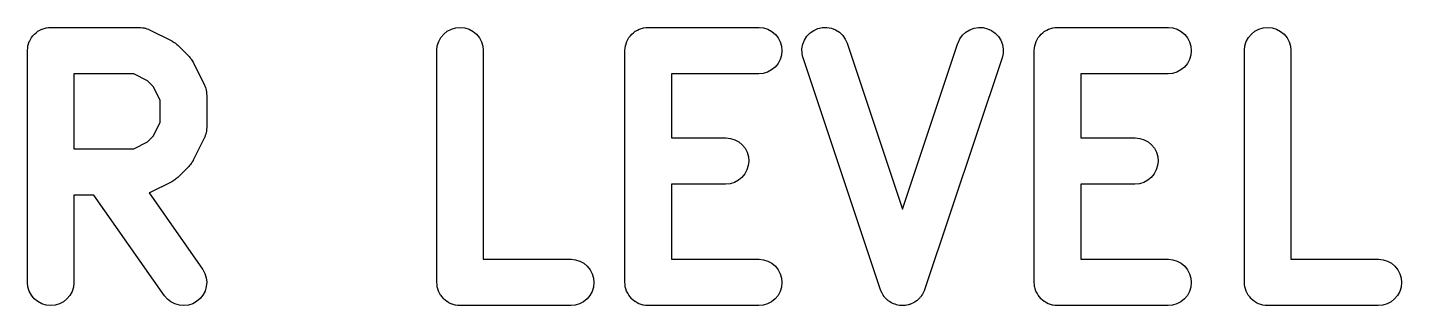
# Model space of a CAD drawing. Extents: x 0.26 to 6.88, y 0.69 to 3.68.
# Drawn here: x 0.4046 to 0.7539, y 1.9974 to 2.0682 of the extents above; entities that cross this region are included whole.
import ezdxf

# ---------------------------------------------------------------- set-up
doc = ezdxf.new("R2010")
doc.units = 0
doc.header["$MEASUREMENT"] = 0
doc.layers.add('BLACK', color=7, linetype='CONTINUOUS')

msp = doc.modelspace()

# ---------------------------------------------------------------- linework, layer by layer
at = {"layer": 'BLACK', "linetype": 'CONTINUOUS'}
for p, q in [((0.407749, 2.06754), (0.408239, 2.0678)), ((0.408239, 2.0678), (0.408259, 2.06781)), ((0.408259, 2.06781), (0.408277, 2.06782)), ((0.408277, 2.06782), (0.408811, 2.06797)), ((0.408811, 2.06797), (0.409342, 2.06813)), ((0.409342, 2.06813), (0.409363, 2.06813)), ((0.409363, 2.06813), (0.409383, 2.06814)), ((0.409383, 2.06814), (0.409936, 2.06819)), ((0.409936, 2.06819), (0.410489, 2.06825)), ((0.410489, 2.06825), (0.432986, 2.06825)), ((0.432986, 2.06825), (0.433069, 2.06824)), ((0.433069, 2.06824), (0.433241, 2.06823)), ((0.433241, 2.06823), (0.433415, 2.06823)), ((0.433415, 2.06823), (0.433813, 2.06816)), ((0.433813, 2.06816), (0.434214, 2.06812)), ((0.434214, 2.06812), (0.43438, 2.06806)), ((0.43438, 2.06806), (0.434551, 2.06803)), ((0.434551, 2.06803), (0.434928, 2.06789)), ((0.434928, 2.06789), (0.435313, 2.06777)), ((0.435313, 2.06777), (0.435465, 2.06768)), ((0.435465, 2.06768), (0.435628, 2.06762)), ((0.511305, 2.06728), (0.512327, 2.06782)), ((0.512327, 2.06782), (0.513432, 2.06814)), ((0.513432, 2.06814), (0.51458, 2.06825)), ((0.51458, 2.06825), (0.515726, 2.06812)), ((0.515726, 2.06812), (0.516827, 2.06778)), ((0.516827, 2.06778), (0.517841, 2.06724)), ((0.559605, 2.06754), (0.560095, 2.0678)), ((0.560095, 2.0678), (0.560115, 2.06781)), ((0.560115, 2.06781), (0.560133, 2.06782)), ((0.560133, 2.06782), (0.560667, 2.06797)), ((0.560667, 2.06797), (0.561198, 2.06813)), ((0.561198, 2.06813), (0.561219, 2.06813)), ((0.561219, 2.06813), (0.561239, 2.06814)), ((0.561239, 2.06814), (0.561792, 2.06819)), ((0.561792, 2.06819), (0.562345, 2.06825)), ((0.562345, 2.06825), (0.590467, 2.06825)), ((0.590467, 2.06825), (0.590549, 2.06824)), ((0.590549, 2.06824), (0.591695, 2.06812)), ((0.591695, 2.06812), (0.592793, 2.06777)), ((0.592793, 2.06777), (0.593803, 2.06721)), ((0.604455, 2.06749), (0.605511, 2.06796)), ((0.605511, 2.06796), (0.606637, 2.0682)), ((0.606637, 2.0682), (0.607789, 2.06823)), ((0.607789, 2.06823), (0.608924, 2.06803)), ((0.608924, 2.06803), (0.609999, 2.06761)), ((0.644124, 2.06765), (0.645205, 2.06805)), ((0.645205, 2.06805), (0.646343, 2.06823)), ((0.646343, 2.06823), (0.647494, 2.06819)), ((0.647494, 2.06819), (0.648616, 2.06793)), ((0.648616, 2.06793), (0.649666, 2.06745)), ((0.663654, 2.06754), (0.664144, 2.0678)), ((0.664144, 2.0678), (0.664164, 2.06781)), ((0.664164, 2.06781), (0.664183, 2.06782)), ((0.664183, 2.06782), (0.664717, 2.06797)), ((0.664717, 2.06797), (0.665248, 2.06813)), ((0.665248, 2.06813), (0.665268, 2.06813)), ((0.665268, 2.06813), (0.665288, 2.06814)), ((0.665288, 2.06814), (0.665841, 2.06819)), ((0.665841, 2.06819), (0.666395, 2.06825)), ((0.666395, 2.06825), (0.694516, 2.06825)), ((0.694516, 2.06825), (0.694599, 2.06824)), ((0.694599, 2.06824), (0.695744, 2.06812)), ((0.695744, 2.06812), (0.696843, 2.06777)), ((0.696843, 2.06777), (0.697853, 2.06721)), ((0.716592, 2.06728), (0.717613, 2.06782)), ((0.717613, 2.06782), (0.718719, 2.06814)), ((0.718719, 2.06814), (0.719867, 2.06825)), ((0.719867, 2.06825), (0.721013, 2.06812)), ((0.721013, 2.06812), (0.722114, 2.06778)), ((0.722114, 2.06778), (0.723128, 2.06724)), ((0.404881, 2.0641), (0.405045, 2.06463)), ((0.405045, 2.06463), (0.405055, 2.06465)), ((0.405055, 2.06465), (0.405061, 2.06467)), ((0.405061, 2.06467), (0.405329, 2.06515)), ((0.405329, 2.06515), (0.405593, 2.06564)), ((0.405593, 2.06564), (0.405607, 2.06566)), ((0.405607, 2.06566), (0.405617, 2.06568)), ((0.405617, 2.06568), (0.405974, 2.0661)), ((0.405974, 2.0661), (0.406328, 2.06653)), ((0.406328, 2.06653), (0.406344, 2.06654)), ((0.406344, 2.06654), (0.406357, 2.06656)), ((0.406357, 2.06656), (0.406791, 2.06691)), ((0.406791, 2.06691), (0.407221, 2.06726)), ((0.407221, 2.06726), (0.40724, 2.06727)), ((0.40724, 2.06727), (0.407256, 2.06728)), ((0.407256, 2.06728), (0.407749, 2.06754)), ((0.435628, 2.06762), (0.441252, 2.06481)), ((0.441252, 2.06481), (0.441325, 2.06477)), ((0.441325, 2.06477), (0.441604, 2.06459)), ((0.441604, 2.06459), (0.441896, 2.06443)), ((0.441896, 2.06443), (0.442086, 2.06428)), ((0.442086, 2.06428), (0.442292, 2.06415)), ((0.508762, 2.06357), (0.509111, 2.06467)), ((0.509111, 2.06467), (0.509666, 2.06568)), ((0.509666, 2.06568), (0.510407, 2.06656)), ((0.510407, 2.06656), (0.511305, 2.06728)), ((0.517841, 2.06724), (0.518729, 2.0665)), ((0.518729, 2.0665), (0.519458, 2.06561)), ((0.519458, 2.06561), (0.519999, 2.06459)), ((0.519999, 2.06459), (0.520332, 2.06349)), ((0.556737, 2.0641), (0.556901, 2.06463)), ((0.556901, 2.06463), (0.556911, 2.06465)), ((0.556911, 2.06465), (0.556917, 2.06467)), ((0.556917, 2.06467), (0.557185, 2.06515)), ((0.557185, 2.06515), (0.557449, 2.06564)), ((0.557449, 2.06564), (0.557463, 2.06566)), ((0.557463, 2.06566), (0.557473, 2.06568)), ((0.557473, 2.06568), (0.55783, 2.0661)), ((0.55783, 2.0661), (0.558184, 2.06653)), ((0.558184, 2.06653), (0.5582, 2.06654)), ((0.5582, 2.06654), (0.558213, 2.06656)), ((0.558213, 2.06656), (0.558647, 2.06691)), ((0.558647, 2.06691), (0.559077, 2.06726)), ((0.559077, 2.06726), (0.559096, 2.06727)), ((0.559096, 2.06727), (0.559112, 2.06728)), ((0.559112, 2.06728), (0.559605, 2.06754)), ((0.593803, 2.06721), (0.594686, 2.06647)), ((0.594686, 2.06647), (0.595408, 2.06557)), ((0.595408, 2.06557), (0.595942, 2.06455)), ((0.595942, 2.06455), (0.596268, 2.06345)), ((0.601662, 2.06396), (0.602086, 2.06504)), ((0.602086, 2.06504), (0.602709, 2.06601)), ((0.602709, 2.06601), (0.603509, 2.06683)), ((0.603509, 2.06683), (0.604455, 2.06749)), ((0.609999, 2.06761), (0.610973, 2.067)), ((0.610973, 2.067), (0.611808, 2.0662)), ((0.611808, 2.0662), (0.612473, 2.06526)), ((0.612473, 2.06526), (0.612942, 2.06421)), ((0.612942, 2.06421), (0.627025, 2.02196)), ((0.627025, 2.02196), (0.641107, 2.06421)), ((0.641107, 2.06421), (0.641134, 2.06429)), ((0.641134, 2.06429), (0.641618, 2.06533)), ((0.641618, 2.06533), (0.642296, 2.06626)), ((0.642296, 2.06626), (0.643142, 2.06705)), ((0.643142, 2.06705), (0.644124, 2.06765)), ((0.649666, 2.06745), (0.650602, 2.06678)), ((0.650602, 2.06678), (0.651391, 2.06594)), ((0.651391, 2.06594), (0.652001, 2.06496)), ((0.652001, 2.06496), (0.65241, 2.06388)), ((0.660787, 2.0641), (0.660951, 2.06463)), ((0.660951, 2.06463), (0.660961, 2.06465)), ((0.660961, 2.06465), (0.660967, 2.06467)), ((0.660967, 2.06467), (0.661234, 2.06515)), ((0.661234, 2.06515), (0.661499, 2.06564)), ((0.661499, 2.06564), (0.661512, 2.06566)), ((0.661512, 2.06566), (0.661522, 2.06568)), ((0.661522, 2.06568), (0.661879, 2.0661)), ((0.661879, 2.0661), (0.662234, 2.06653)), ((0.662234, 2.06653), (0.66225, 2.06654)), ((0.66225, 2.06654), (0.662263, 2.06656)), ((0.662263, 2.06656), (0.662696, 2.06691)), ((0.662696, 2.06691), (0.663127, 2.06726)), ((0.663127, 2.06726), (0.663145, 2.06727)), ((0.663145, 2.06727), (0.663161, 2.06728)), ((0.663161, 2.06728), (0.663654, 2.06754)), ((0.697853, 2.06721), (0.698736, 2.06647)), ((0.698736, 2.06647), (0.699458, 2.06557)), ((0.699458, 2.06557), (0.699992, 2.06455)), ((0.699992, 2.06455), (0.700317, 2.06345)), ((0.714049, 2.06357), (0.714398, 2.06467)), ((0.714398, 2.06467), (0.714953, 2.06568)), ((0.714953, 2.06568), (0.715694, 2.06656)), ((0.715694, 2.06656), (0.716592, 2.06728)), ((0.723128, 2.06724), (0.724016, 2.0665)), ((0.724016, 2.0665), (0.724744, 2.06561)), ((0.724744, 2.06561), (0.725286, 2.06459)), ((0.725286, 2.06459), (0.725619, 2.06349)), ((0.404584, 2.06242), (0.404646, 2.06297)), ((0.404584, 2.06238), (0.404584, 2.06242)), ((0.404584, 2.06234), (0.404584, 2.06238)), ((0.404584, 2.06238), (0.404584, 2.06238)), ((0.404584, 2.06238), (0.404584, 2.06238)), ((0.404584, 2.00328), (0.404584, 2.06234)), ((0.404646, 2.06297), (0.404704, 2.06353)), ((0.404704, 2.06353), (0.404711, 2.06355)), ((0.404711, 2.06355), (0.404713, 2.06357)), ((0.404713, 2.06357), (0.404881, 2.0641)), ((0.442292, 2.06415), (0.44253, 2.06391)), ((0.44253, 2.06391), (0.442787, 2.0637)), ((0.442787, 2.0637), (0.445599, 2.06089)), ((0.445599, 2.06089), (0.445657, 2.06083)), ((0.445657, 2.06083), (0.445864, 2.06057)), ((0.508633, 2.06234), (0.508634, 2.06242)), ((0.508633, 2.00328), (0.508633, 2.06234)), ((0.508634, 2.06242), (0.508762, 2.06357)), ((0.520332, 2.06349), (0.520444, 2.06234)), ((0.520444, 2.06234), (0.520444, 2.00919)), ((0.55644, 2.06242), (0.556502, 2.06297)), ((0.55644, 2.06238), (0.55644, 2.06242)), ((0.55644, 2.06234), (0.55644, 2.06238)), ((0.55644, 2.06238), (0.55644, 2.06238)), ((0.55644, 2.06238), (0.55644, 2.06238)), ((0.55644, 2.00328), (0.55644, 2.06234)), ((0.556502, 2.06297), (0.55656, 2.06353)), ((0.55656, 2.06353), (0.556567, 2.06355)), ((0.556567, 2.06355), (0.556569, 2.06357)), ((0.556569, 2.06357), (0.556737, 2.0641)), ((0.596252, 2.06115), (0.595911, 2.06005)), ((0.596372, 2.0623), (0.596252, 2.06115)), ((0.596268, 2.06345), (0.596372, 2.0623)), ((0.601455, 2.06283), (0.601662, 2.06396)), ((0.601471, 2.06168), (0.601455, 2.06283)), ((0.601712, 2.06055), (0.601471, 2.06168)), ((0.652568, 2.0616), (0.652312, 2.06047)), ((0.65241, 2.06388), (0.652601, 2.06275)), ((0.652601, 2.06275), (0.652568, 2.0616)), ((0.660489, 2.06234), (0.66049, 2.06238)), ((0.66049, 2.06238), (0.660489, 2.06238)), ((0.660489, 2.06238), (0.66049, 2.06238)), ((0.660489, 2.00328), (0.660489, 2.06234)), ((0.66049, 2.06242), (0.660552, 2.06297)), ((0.66049, 2.06238), (0.66049, 2.06242)), ((0.660552, 2.06297), (0.66061, 2.06353)), ((0.66061, 2.06353), (0.660616, 2.06355)), ((0.660616, 2.06355), (0.660618, 2.06357)), ((0.660618, 2.06357), (0.660787, 2.0641)), ((0.700301, 2.06115), (0.69996, 2.06005)), ((0.700422, 2.0623), (0.700301, 2.06115)), ((0.700317, 2.06345), (0.700422, 2.0623)), ((0.71392, 2.06234), (0.713921, 2.06242)), ((0.71392, 2.00328), (0.71392, 2.06234)), ((0.713921, 2.06242), (0.714049, 2.06357)), ((0.725619, 2.06349), (0.725731, 2.06234)), ((0.725731, 2.06234), (0.725731, 2.00919)), ((0.445864, 2.06057), (0.446091, 2.06033)), ((0.446091, 2.06033), (0.446222, 2.06012)), ((0.446222, 2.06012), (0.446376, 2.05993)), ((0.446376, 2.05993), (0.446528, 2.05964)), ((0.446528, 2.05964), (0.446705, 2.05936)), ((0.446705, 2.05936), (0.449517, 2.05373)), ((0.593735, 2.05742), (0.592717, 2.05688)), ((0.594628, 2.05815), (0.593735, 2.05742)), ((0.595363, 2.05904), (0.594628, 2.05815)), ((0.595911, 2.06005), (0.595363, 2.05904)), ((0.601737, 2.06047), (0.601712, 2.06055)), ((0.621422, 2.00142), (0.601737, 2.06047)), ((0.652312, 2.06047), (0.632627, 2.00142)), ((0.697784, 2.05742), (0.696767, 2.05688)), ((0.698678, 2.05815), (0.697784, 2.05742)), ((0.699412, 2.05904), (0.698678, 2.05815)), ((0.69996, 2.06005), (0.699412, 2.05904)), ((0.416395, 2.05643), (0.416395, 2.03731)), ((0.431592, 2.05643), (0.416395, 2.05643)), ((0.435113, 2.05467), (0.431592, 2.05643)), ((0.436569, 2.05322), (0.435113, 2.05467)), ((0.449517, 2.05373), (0.449553, 2.05366)), ((0.590467, 2.05643), (0.568251, 2.05643)), ((0.568251, 2.05643), (0.568251, 2.04012)), ((0.591614, 2.05655), (0.590467, 2.05643)), ((0.592717, 2.05688), (0.591614, 2.05655)), ((0.694516, 2.05643), (0.6723, 2.05643)), ((0.6723, 2.05643), (0.6723, 2.04012)), ((0.695663, 2.05655), (0.694516, 2.05643)), ((0.696767, 2.05688), (0.695663, 2.05655)), ((0.43833, 2.0497), (0.436569, 2.05322)), ((0.449553, 2.05366), (0.449613, 2.0535)), ((0.449613, 2.0535), (0.449695, 2.05334)), ((0.449695, 2.05334), (0.449812, 2.05295)), ((0.449812, 2.05295), (0.449951, 2.05258)), ((0.449951, 2.05258), (0.449978, 2.0524)), ((0.449978, 2.0524), (0.450028, 2.05224)), ((0.450028, 2.05224), (0.450068, 2.05184)), ((0.450068, 2.05184), (0.45013, 2.05144)), ((0.45013, 2.05144), (0.450124, 2.05126)), ((0.450124, 2.05126), (0.450141, 2.05109)), ((0.450141, 2.05109), (0.450141, 2.04265)), ((0.43833, 2.04405), (0.43833, 2.0497)), ((0.436569, 2.04053), (0.43833, 2.04405)), ((0.435113, 2.03907), (0.436569, 2.04053)), ((0.449517, 2.04001), (0.446705, 2.03439)), ((0.449579, 2.04018), (0.449517, 2.04001)), ((0.449663, 2.04033), (0.449579, 2.04018)), ((0.449785, 2.04071), (0.449663, 2.04033)), ((0.449929, 2.04109), (0.449785, 2.04071)), ((0.449959, 2.04126), (0.449929, 2.04109)), ((0.450012, 2.04143), (0.449959, 2.04126)), ((0.450056, 2.04183), (0.450012, 2.04143)), ((0.450125, 2.04223), (0.450056, 2.04183)), ((0.45014, 2.04257), (0.450121, 2.0424)), ((0.450121, 2.0424), (0.450125, 2.04223)), ((0.450141, 2.04265), (0.45014, 2.04257)), ((0.568251, 2.04012), (0.58203, 2.04012)), ((0.58203, 2.04012), (0.582113, 2.04012)), ((0.582113, 2.04012), (0.583258, 2.03999)), ((0.583258, 2.03999), (0.584357, 2.03965)), ((0.6723, 2.04012), (0.68608, 2.04012)), ((0.68608, 2.04012), (0.686162, 2.04012)), ((0.686162, 2.04012), (0.687308, 2.03999)), ((0.687308, 2.03999), (0.688406, 2.03965)), ((0.416395, 2.03731), (0.431592, 2.03731)), ((0.431592, 2.03731), (0.435113, 2.03907)), ((0.584357, 2.03965), (0.585367, 2.03909)), ((0.585367, 2.03909), (0.58625, 2.03835)), ((0.58625, 2.03835), (0.586972, 2.03745)), ((0.586972, 2.03745), (0.587506, 2.03643)), ((0.587506, 2.03643), (0.587831, 2.03532)), ((0.688406, 2.03965), (0.689416, 2.03909)), ((0.689416, 2.03909), (0.690299, 2.03835)), ((0.690299, 2.03835), (0.691021, 2.03745)), ((0.691021, 2.03745), (0.691555, 2.03643)), ((0.691555, 2.03643), (0.691881, 2.03532)), ((0.445599, 2.03285), (0.442787, 2.03004)), ((0.445809, 2.03311), (0.445599, 2.03285)), ((0.44604, 2.03335), (0.445809, 2.03311)), ((0.446174, 2.03356), (0.44604, 2.03335)), ((0.44633, 2.03375), (0.446174, 2.03356)), ((0.446487, 2.03404), (0.44633, 2.03375)), ((0.446668, 2.03432), (0.446487, 2.03404)), ((0.446705, 2.03439), (0.446668, 2.03432)), ((0.587815, 2.03303), (0.587474, 2.03193)), ((0.587936, 2.03418), (0.587815, 2.03303)), ((0.587831, 2.03532), (0.587936, 2.03418)), ((0.691865, 2.03303), (0.691524, 2.03193)), ((0.691985, 2.03418), (0.691865, 2.03303)), ((0.691881, 2.03532), (0.691985, 2.03418)), ((0.441827, 2.02927), (0.441533, 2.02911)), ((0.442019, 2.02942), (0.441827, 2.02927)), ((0.442227, 2.02955), (0.442019, 2.02942)), ((0.442469, 2.02978), (0.442227, 2.02955)), ((0.442728, 2.02998), (0.442469, 2.02978)), ((0.442787, 2.03004), (0.442728, 2.02998)), ((0.585298, 2.0293), (0.584281, 2.02876)), ((0.586192, 2.03003), (0.585298, 2.0293)), ((0.586926, 2.03092), (0.586192, 2.03003)), ((0.587474, 2.03193), (0.586926, 2.03092)), ((0.689348, 2.0293), (0.68833, 2.02876)), ((0.690241, 2.03003), (0.689348, 2.0293)), ((0.690976, 2.03092), (0.690241, 2.03003)), ((0.691524, 2.03193), (0.690976, 2.03092)), ((0.435554, 2.02609), (0.435496, 2.02607)), ((0.435496, 2.02607), (0.449073, 2.00667)), ((0.435628, 2.02612), (0.435554, 2.02609)), ((0.441252, 2.02894), (0.435628, 2.02612)), ((0.441533, 2.02911), (0.441252, 2.02894)), ((0.58203, 2.02831), (0.568251, 2.02831)), ((0.568251, 2.02831), (0.568251, 2.00919)), ((0.583177, 2.02843), (0.58203, 2.02831)), ((0.584281, 2.02876), (0.583177, 2.02843)), ((0.68608, 2.02831), (0.6723, 2.02831)), ((0.6723, 2.02831), (0.6723, 2.00919)), ((0.687227, 2.02843), (0.68608, 2.02831)), ((0.68833, 2.02876), (0.687227, 2.02843)), ((0.421475, 2.0255), (0.416395, 2.0255)), ((0.416395, 2.0255), (0.416395, 2.00328)), ((0.439397, 1.9999), (0.421475, 2.0255)), ((0.520444, 2.00919), (0.54266, 2.00919)), ((0.54266, 2.00919), (0.542743, 2.00919)), ((0.542743, 2.00919), (0.543888, 2.00906)), ((0.543888, 2.00906), (0.544987, 2.00871)), ((0.544987, 2.00871), (0.545997, 2.00816)), ((0.568251, 2.00919), (0.590467, 2.00919)), ((0.590467, 2.00919), (0.590549, 2.00919)), ((0.590549, 2.00919), (0.591695, 2.00906)), ((0.591695, 2.00906), (0.592793, 2.00871)), ((0.592793, 2.00871), (0.593803, 2.00816)), ((0.6723, 2.00919), (0.694516, 2.00919)), ((0.694516, 2.00919), (0.694599, 2.00919)), ((0.694599, 2.00919), (0.695744, 2.00906)), ((0.695744, 2.00906), (0.696843, 2.00871)), ((0.696843, 2.00871), (0.697853, 2.00816)), ((0.725731, 2.00919), (0.747947, 2.00919)), ((0.747947, 2.00919), (0.74803, 2.00919)), ((0.74803, 2.00919), (0.749175, 2.00906)), ((0.749175, 2.00906), (0.750274, 2.00871)), ((0.750274, 2.00871), (0.751284, 2.00816)), ((0.449073, 2.00667), (0.44912, 2.0066)), ((0.44912, 2.0066), (0.449671, 2.00559)), ((0.449671, 2.00559), (0.450016, 2.00449)), ((0.545997, 2.00816), (0.54688, 2.00742)), ((0.54688, 2.00742), (0.547602, 2.00652)), ((0.547602, 2.00652), (0.548136, 2.0055)), ((0.548136, 2.0055), (0.548461, 2.00439)), ((0.593803, 2.00816), (0.594686, 2.00742)), ((0.594686, 2.00742), (0.595408, 2.00652)), ((0.595408, 2.00652), (0.595942, 2.0055)), ((0.595942, 2.0055), (0.596268, 2.00439)), ((0.697853, 2.00816), (0.698736, 2.00742)), ((0.698736, 2.00742), (0.699458, 2.00652)), ((0.699458, 2.00652), (0.699992, 2.0055)), ((0.699992, 2.0055), (0.700317, 2.00439)), ((0.751284, 2.00816), (0.752166, 2.00742)), ((0.752166, 2.00742), (0.752889, 2.00652)), ((0.752889, 2.00652), (0.753423, 2.0055)), ((0.753423, 2.0055), (0.753748, 2.00439)), ((0.404696, 2.00214), (0.404584, 2.00328)), ((0.405029, 2.00103), (0.404696, 2.00214)), ((0.416266, 2.00206), (0.415917, 2.00096)), ((0.416394, 2.0032), (0.416266, 2.00206)), ((0.416395, 2.00328), (0.416394, 2.0032)), ((0.45004, 2.0022), (0.449718, 2.00109)), ((0.450016, 2.00449), (0.45014, 2.00335)), ((0.45014, 2.00335), (0.45004, 2.0022)), ((0.508688, 2.00273), (0.508633, 2.00328)), ((0.508738, 2.00218), (0.508688, 2.00273)), ((0.508744, 2.00216), (0.508738, 2.00218)), ((0.508746, 2.00214), (0.508744, 2.00216)), ((0.508906, 2.00161), (0.508746, 2.00214)), ((0.509063, 2.00107), (0.508906, 2.00161)), ((0.548445, 2.0021), (0.548104, 2.001)), ((0.548566, 2.00324), (0.548445, 2.0021)), ((0.548461, 2.00439), (0.548566, 2.00324)), ((0.556494, 2.00273), (0.55644, 2.00328)), ((0.556544, 2.00218), (0.556494, 2.00273)), ((0.55655, 2.00216), (0.556544, 2.00218)), ((0.556552, 2.00214), (0.55655, 2.00216)), ((0.556713, 2.00161), (0.556552, 2.00214)), ((0.55687, 2.00107), (0.556713, 2.00161)), ((0.596252, 2.0021), (0.595911, 2.001)), ((0.596372, 2.00324), (0.596252, 2.0021)), ((0.596268, 2.00439), (0.596372, 2.00324)), ((0.621589, 2.00104), (0.621422, 2.00142)), ((0.632601, 2.00134), (0.632429, 2.00097)), ((0.632627, 2.00142), (0.632601, 2.00134)), ((0.660544, 2.00273), (0.660489, 2.00328)), ((0.660594, 2.00218), (0.660544, 2.00273)), ((0.6606, 2.00216), (0.660594, 2.00218)), ((0.660602, 2.00214), (0.6606, 2.00216)), ((0.660762, 2.00161), (0.660602, 2.00214)), ((0.660919, 2.00107), (0.660762, 2.00161)), ((0.700301, 2.0021), (0.69996, 2.001)), ((0.700422, 2.00324), (0.700301, 2.0021)), ((0.700317, 2.00439), (0.700422, 2.00324)), ((0.713974, 2.00273), (0.71392, 2.00328)), ((0.714025, 2.00218), (0.713974, 2.00273)), ((0.714031, 2.00216), (0.714025, 2.00218)), ((0.714033, 2.00214), (0.714031, 2.00216)), ((0.714193, 2.00161), (0.714033, 2.00214)), ((0.71435, 2.00107), (0.714193, 2.00161)), ((0.753732, 2.0021), (0.753391, 2.001)), ((0.753852, 2.00324), (0.753732, 2.0021)), ((0.753748, 2.00439), (0.753852, 2.00324)), ((0.40557, 2.00002), (0.405029, 2.00103)), ((0.406299, 1.99912), (0.40557, 2.00002)), ((0.407187, 1.99839), (0.406299, 1.99912)), ((0.408201, 1.99784), (0.407187, 1.99839)), ((0.409302, 1.9975), (0.408201, 1.99784)), ((0.413723, 1.99834), (0.412702, 1.99781)), ((0.414621, 1.99907), (0.413723, 1.99834)), ((0.415362, 1.99995), (0.414621, 1.99907)), ((0.415917, 2.00096), (0.415362, 1.99995)), ((0.440147, 1.99902), (0.439397, 1.9999)), ((0.441053, 1.99831), (0.440147, 1.99902)), ((0.44208, 1.99779), (0.441053, 1.99831)), ((0.44658, 1.99786), (0.445482, 1.99751)), ((0.447588, 1.99842), (0.44658, 1.99786)), ((0.448468, 1.99917), (0.447588, 1.99842)), ((0.449187, 2.00007), (0.448468, 1.99917)), ((0.449718, 2.00109), (0.449187, 2.00007)), ((0.509073, 2.00105), (0.509063, 2.00107)), ((0.509079, 2.00103), (0.509073, 2.00105)), ((0.50934, 2.00054), (0.509079, 2.00103)), ((0.509597, 2.00005), (0.50934, 2.00054)), ((0.50961, 2.00003), (0.509597, 2.00005)), ((0.50962, 2.00002), (0.50961, 2.00003)), ((0.509971, 1.99959), (0.50962, 2.00002)), ((0.510319, 1.99915), (0.509971, 1.99959)), ((0.510335, 1.99914), (0.510319, 1.99915)), ((0.510348, 1.99912), (0.510335, 1.99914)), ((0.510777, 1.99877), (0.510348, 1.99912)), ((0.511202, 1.99841), (0.510777, 1.99877)), ((0.51122, 1.9984), (0.511202, 1.99841)), ((0.511236, 1.99839), (0.51122, 1.9984)), ((0.511726, 1.99812), (0.511236, 1.99839)), ((0.512212, 1.99786), (0.511726, 1.99812)), ((0.512232, 1.99785), (0.512212, 1.99786)), ((0.51225, 1.99784), (0.512232, 1.99785)), ((0.51278, 1.99768), (0.51225, 1.99784)), ((0.544911, 1.99782), (0.543807, 1.99749)), ((0.545928, 1.99837), (0.544911, 1.99782)), ((0.546821, 1.99909), (0.545928, 1.99837)), ((0.547556, 1.99998), (0.546821, 1.99909)), ((0.548104, 2.001), (0.547556, 1.99998)), ((0.556879, 2.00105), (0.55687, 2.00107)), ((0.556885, 2.00103), (0.556879, 2.00105)), ((0.557146, 2.00054), (0.556885, 2.00103)), ((0.557404, 2.00005), (0.557146, 2.00054)), ((0.557417, 2.00003), (0.557404, 2.00005)), ((0.557426, 2.00002), (0.557417, 2.00003)), ((0.557777, 1.99959), (0.557426, 2.00002)), ((0.558126, 1.99915), (0.557777, 1.99959)), ((0.558142, 1.99914), (0.558126, 1.99915)), ((0.558155, 1.99912), (0.558142, 1.99914)), ((0.558583, 1.99877), (0.558155, 1.99912)), ((0.559009, 1.99841), (0.558583, 1.99877)), ((0.559027, 1.9984), (0.559009, 1.99841)), ((0.559043, 1.99839), (0.559027, 1.9984)), ((0.559533, 1.99812), (0.559043, 1.99839)), ((0.560019, 1.99786), (0.559533, 1.99812)), ((0.560039, 1.99785), (0.560019, 1.99786)), ((0.560057, 1.99784), (0.560039, 1.99785)), ((0.560587, 1.99768), (0.560057, 1.99784)), ((0.592717, 1.99782), (0.591614, 1.99749)), ((0.593735, 1.99837), (0.592717, 1.99782)), ((0.594628, 1.99909), (0.593735, 1.99837)), ((0.595363, 1.99998), (0.594628, 1.99909)), ((0.595911, 2.001), (0.595363, 1.99998)), ((0.621733, 2.00066), (0.621589, 2.00104)), ((0.621823, 2.00052), (0.621733, 2.00066)), ((0.621892, 2.00036), (0.621823, 2.00052)), ((0.622127, 2.00003), (0.621892, 2.00036)), ((0.622344, 1.99968), (0.622127, 2.00003)), ((0.622459, 1.99956), (0.622344, 1.99968)), ((0.622557, 1.99942), (0.622459, 1.99956)), ((0.622853, 1.99914), (0.622557, 1.99942)), ((0.623132, 1.99884), (0.622853, 1.99914)), ((0.623269, 1.99875), (0.623132, 1.99884)), ((0.623392, 1.99863), (0.623269, 1.99875)), ((0.623737, 1.99841), (0.623392, 1.99863)), ((0.624069, 1.99817), (0.623737, 1.99841)), ((0.624223, 1.9981), (0.624069, 1.99817)), ((0.624365, 1.99801), (0.624223, 1.9981)), ((0.624746, 1.99786), (0.624365, 1.99801)), ((0.625118, 1.9977), (0.624746, 1.99786)), ((0.629227, 1.99783), (0.628853, 1.99767)), ((0.62961, 1.99798), (0.629227, 1.99783)), ((0.629754, 1.99806), (0.62961, 1.99798)), ((0.629909, 1.99813), (0.629754, 1.99806)), ((0.630244, 1.99836), (0.629909, 1.99813)), ((0.630592, 1.99858), (0.630244, 1.99836)), ((0.630716, 1.99869), (0.630592, 1.99858)), ((0.630855, 1.99879), (0.630716, 1.99869)), ((0.631139, 1.99908), (0.630855, 1.99879)), ((0.631438, 1.99936), (0.631139, 1.99908)), ((0.631538, 1.9995), (0.631438, 1.99936)), ((0.631655, 1.99962), (0.631538, 1.9995)), ((0.631876, 1.99996), (0.631655, 1.99962)), ((0.632116, 2.00029), (0.631876, 1.99996)), ((0.632187, 2.00045), (0.632116, 2.00029)), ((0.632279, 2.00059), (0.632187, 2.00045)), ((0.632429, 2.00097), (0.632279, 2.00059)), ((0.660929, 2.00105), (0.660919, 2.00107)), ((0.660935, 2.00103), (0.660929, 2.00105)), ((0.661196, 2.00054), (0.660935, 2.00103)), ((0.661453, 2.00005), (0.661196, 2.00054)), ((0.661466, 2.00003), (0.661453, 2.00005)), ((0.661476, 2.00002), (0.661466, 2.00003)), ((0.661827, 1.99959), (0.661476, 2.00002)), ((0.662175, 1.99915), (0.661827, 1.99959)), ((0.662191, 1.99914), (0.662175, 1.99915)), ((0.662204, 1.99912), (0.662191, 1.99914)), ((0.662633, 1.99877), (0.662204, 1.99912)), ((0.663058, 1.99841), (0.662633, 1.99877)), ((0.663076, 1.9984), (0.663058, 1.99841)), ((0.663092, 1.99839), (0.663076, 1.9984)), ((0.663582, 1.99812), (0.663092, 1.99839)), ((0.664068, 1.99786), (0.663582, 1.99812)), ((0.664088, 1.99785), (0.664068, 1.99786)), ((0.664106, 1.99784), (0.664088, 1.99785)), ((0.664636, 1.99768), (0.664106, 1.99784)), ((0.696767, 1.99782), (0.695663, 1.99749)), ((0.697784, 1.99837), (0.696767, 1.99782)), ((0.698678, 1.99909), (0.697784, 1.99837)), ((0.699412, 1.99998), (0.698678, 1.99909)), ((0.69996, 2.001), (0.699412, 1.99998)), ((0.71436, 2.00105), (0.71435, 2.00107)), ((0.714366, 2.00103), (0.71436, 2.00105)), ((0.714626, 2.00054), (0.714366, 2.00103)), ((0.714884, 2.00005), (0.714626, 2.00054)), ((0.714897, 2.00003), (0.714884, 2.00005)), ((0.714907, 2.00002), (0.714897, 2.00003)), ((0.715258, 1.99959), (0.714907, 2.00002)), ((0.715606, 1.99915), (0.715258, 1.99959)), ((0.715622, 1.99914), (0.715606, 1.99915)), ((0.715635, 1.99912), (0.715622, 1.99914)), ((0.716064, 1.99877), (0.715635, 1.99912)), ((0.716489, 1.99841), (0.716064, 1.99877)), ((0.716507, 1.9984), (0.716489, 1.99841)), ((0.716523, 1.99839), (0.716507, 1.9984)), ((0.717013, 1.99812), (0.716523, 1.99839)), ((0.717499, 1.99786), (0.717013, 1.99812)), ((0.717519, 1.99785), (0.717499, 1.99786)), ((0.717537, 1.99784), (0.717519, 1.99785)), ((0.718067, 1.99768), (0.717537, 1.99784)), ((0.750198, 1.99782), (0.749094, 1.99749)), ((0.751215, 1.99837), (0.750198, 1.99782)), ((0.752108, 1.99909), (0.751215, 1.99837)), ((0.752843, 1.99998), (0.752108, 1.99909)), ((0.753391, 2.001), (0.752843, 1.99998)), ((0.410448, 1.99738), (0.409302, 1.9975)), ((0.411596, 1.99748), (0.410448, 1.99738)), ((0.412702, 1.99781), (0.411596, 1.99748)), ((0.443188, 1.99747), (0.44208, 1.99779)), ((0.444337, 1.99738), (0.443188, 1.99747)), ((0.445482, 1.99751), (0.444337, 1.99738)), ((0.513311, 1.99751), (0.51278, 1.99768)), ((0.513332, 1.99751), (0.513311, 1.99751)), ((0.513351, 1.9975), (0.513332, 1.99751)), ((0.513904, 1.99744), (0.513351, 1.9975)), ((0.514456, 1.99738), (0.513904, 1.99744)), ((0.514496, 1.99738), (0.514456, 1.99738)), ((0.514498, 1.99738), (0.514496, 1.99738)), ((0.514499, 1.99738), (0.514498, 1.99738)), ((0.514539, 1.99738), (0.514499, 1.99738)), ((0.54266, 1.99738), (0.514539, 1.99738)), ((0.543807, 1.99749), (0.54266, 1.99738)), ((0.561117, 1.99751), (0.560587, 1.99768)), ((0.561138, 1.99751), (0.561117, 1.99751)), ((0.561158, 1.9975), (0.561138, 1.99751)), ((0.56171, 1.99744), (0.561158, 1.9975)), ((0.562263, 1.99738), (0.56171, 1.99744)), ((0.562303, 1.99738), (0.562263, 1.99738)), ((0.562304, 1.99738), (0.562303, 1.99738)), ((0.562306, 1.99738), (0.562304, 1.99738)), ((0.562345, 1.99738), (0.562306, 1.99738)), ((0.590467, 1.99738), (0.562345, 1.99738)), ((0.591614, 1.99749), (0.590467, 1.99738)), ((0.625283, 1.99766), (0.625118, 1.9977)), ((0.62544, 1.9976), (0.625283, 1.99766)), ((0.625843, 1.99752), (0.62544, 1.9976)), ((0.62624, 1.99743), (0.625843, 1.99752)), ((0.626409, 1.99743), (0.62624, 1.99743)), ((0.626575, 1.9974), (0.626409, 1.99743)), ((0.626984, 1.99741), (0.626575, 1.9974)), ((0.627392, 1.99739), (0.626984, 1.99741)), ((0.627559, 1.99742), (0.627392, 1.99739)), ((0.627728, 1.99742), (0.627559, 1.99742)), ((0.628126, 1.99751), (0.627728, 1.99742)), ((0.62853, 1.99757), (0.628126, 1.99751)), ((0.628688, 1.99763), (0.62853, 1.99757)), ((0.628853, 1.99767), (0.628688, 1.99763)), ((0.665167, 1.99751), (0.664636, 1.99768)), ((0.665188, 1.99751), (0.665167, 1.99751)), ((0.665207, 1.9975), (0.665188, 1.99751)), ((0.66576, 1.99744), (0.665207, 1.9975)), ((0.666312, 1.99738), (0.66576, 1.99744)), ((0.666352, 1.99738), (0.666312, 1.99738)), ((0.666354, 1.99738), (0.666352, 1.99738)), ((0.666355, 1.99738), (0.666354, 1.99738)), ((0.666395, 1.99738), (0.666355, 1.99738)), ((0.694516, 1.99738), (0.666395, 1.99738)), ((0.695663, 1.99749), (0.694516, 1.99738)), ((0.718598, 1.99751), (0.718067, 1.99768)), ((0.718618, 1.99751), (0.718598, 1.99751)), ((0.718638, 1.9975), (0.718618, 1.99751)), ((0.719191, 1.99744), (0.718638, 1.9975)), ((0.719743, 1.99738), (0.719191, 1.99744)), ((0.719783, 1.99738), (0.719743, 1.99738)), ((0.719784, 1.99738), (0.719783, 1.99738)), ((0.719786, 1.99738), (0.719784, 1.99738)), ((0.719826, 1.99738), (0.719786, 1.99738)), ((0.747947, 1.99738), (0.719826, 1.99738)), ((0.749094, 1.99749), (0.747947, 1.99738))]:
    msp.add_line(p, q, dxfattribs=at)

doc.saveas('drawing.dxf')
